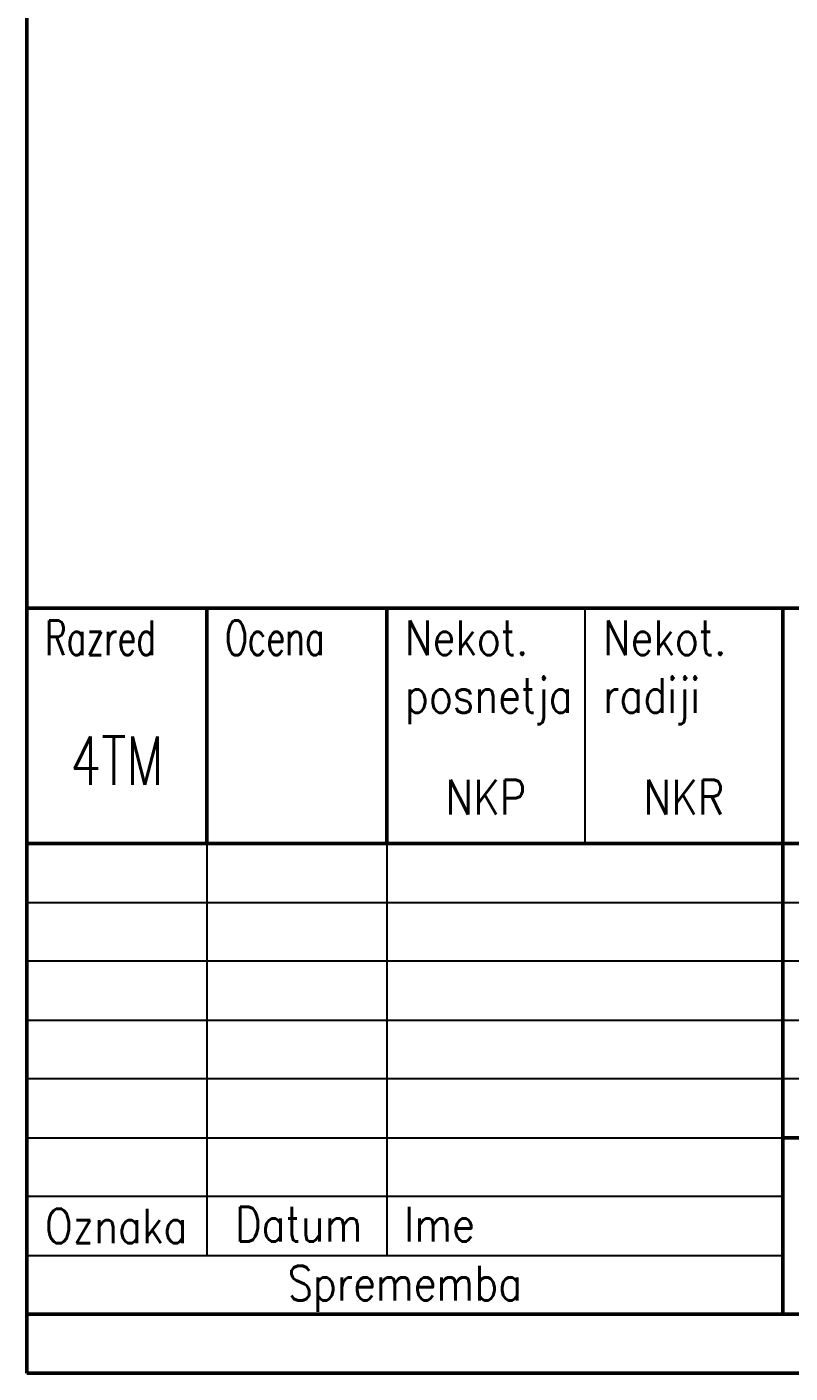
# Model space of a CAD drawing. Header units: millimetres. Extents: x 3500 to 4192, y -3475 to -2442.
# Drawn here: x 3517.6 to 3716, y -3474.9 to -3124.7 of the extents above; entities that cross this region are included whole.
import ezdxf
from ezdxf.enums import TextEntityAlignment as Align

# ---------------------------------------------------------------- set-up
doc = ezdxf.new("R2010")
doc.units = ezdxf.units.MM
doc.header["$MEASUREMENT"] = 0
for name, color, linetype, lineweight in [('Crta_025', 5, 'Continuous', 25), ('Crta_035', 3, 'Continuous', 35), ('Crta_05', 1, 'Continuous', 50)]:
    doc.layers.add(name, color=color, linetype=linetype, lineweight=lineweight)
doc.styles.add('TEHN_25', font='romans.shx', dxfattribs={"width": 0.85, "height": 2.5})
doc.styles.add('TEHN_35', font='romans.shx', dxfattribs={"width": 0.85, "height": 3.5})

msp = doc.modelspace()

# ---------------------------------------------------------------- linework, layer by layer
at = {"layer": 'Crta_025'}
for p, q in [((3662.69162, -3275.96427), (3662.69162, -3337.16427)), ((3564.41162, -3337.16427), (3564.41162, -3444.26427)), ((3611.21162, -3337.16427), (3611.21162, -3444.26427)), ((3517.61162, -3352.46427), (3873.29162, -3352.46427)), ((3873.29162, -3367.76427), (3517.61162, -3367.76427)), ((3517.61162, -3383.06427), (3873.29162, -3383.06427)), ((3873.29162, -3398.36427), (3517.61162, -3398.36427)), ((3517.61162, -3413.66427), (3714.17162, -3413.66427)), ((3714.17162, -3428.96427), (3517.61162, -3428.96427)), ((3517.61162, -3444.26427), (3714.17162, -3444.26427))]:
    msp.add_line(p, q, dxfattribs=at)
at = {"layer": 'Crta_05'}
for p, q in [((3517.61162, -2459.66427), (3517.61162, -3474.86427)), ((3517.61162, -3275.96427), (4191.53162, -3275.96427)), ((3564.41162, -3275.96427), (3564.41162, -3337.16427)), ((3611.21162, -3275.96427), (3611.21162, -3337.16427)), ((3714.17162, -3275.96427), (3714.17162, -3459.56427)), ((3517.61162, -3337.16427), (4191.53162, -3337.16427)), ((3714.17162, -3413.66427), (4191.53162, -3413.66427)), ((3517.61162, -3459.56427), (4126.01162, -3459.56427)), ((3517.61162, -3474.86427), (4191.53162, -3474.86427))]:
    msp.add_line(p, q, dxfattribs=at)

# ---------------------------------------------------------------- texts
at = {"layer": 'Crta_025', "style": 'TEHN_25'}
for s, width, p in [('Razred', 0.7, (3522.29162, -3288.11427)), ('Ocena', 0.7, (3569.09162, -3288.11427)), ('Oznaka', 0.85, (3522.29162, -3441.11427))]:
    msp.add_text(s, height=9, dxfattribs=dict(at, width=width)).set_placement(p)
at = {"layer": 'Crta_025', "style": 'TEHN_25', "width": 0.85}
for s, p in [('Datum', (3588.29406, -3440.66427)), ('Ime', (3624.89162, -3440.66427)), ('Sprememba', (3615.89162, -3455.96427))]:
    msp.add_text(s, height=9, dxfattribs=at).set_placement(p, align=Align.CENTER)
at = {"layer": 'Crta_025', "char_height": 9, "attachment_point": 1, "style": 'TEHN_25'}
for s, insert in [('Nekot.\\Pposnetja', (3615.89162, -3279.11427)), ('Nekot.\\Pradiji', (3667.37162, -3279.11427))]:
    msp.add_mtext_dynamic_manual_height_columns(s, width=14.3, gutter_width=17.5, heights=[0], dxfattribs=dict(at, insert=insert))
at = {"layer": 'Crta_035'}
for tag, text, height, style, width, p in [('4TM', '----', 12.6, 'TEHN_35', 0.75, (3541.01162, -3321.86427)), ('NKP', '', 9, 'TEHN_25', 0.85, (3636.95162, -3329.60427)), ('NKR', '', 9, 'TEHN_25', 0.85, (3688.43162, -3329.60427))]:
    msp.add_attdef(tag, text=text, height=height, dxfattribs=dict(at, style=style, width=width)).set_placement(p, align=Align.CENTER)

doc.saveas('drawing.dxf')
